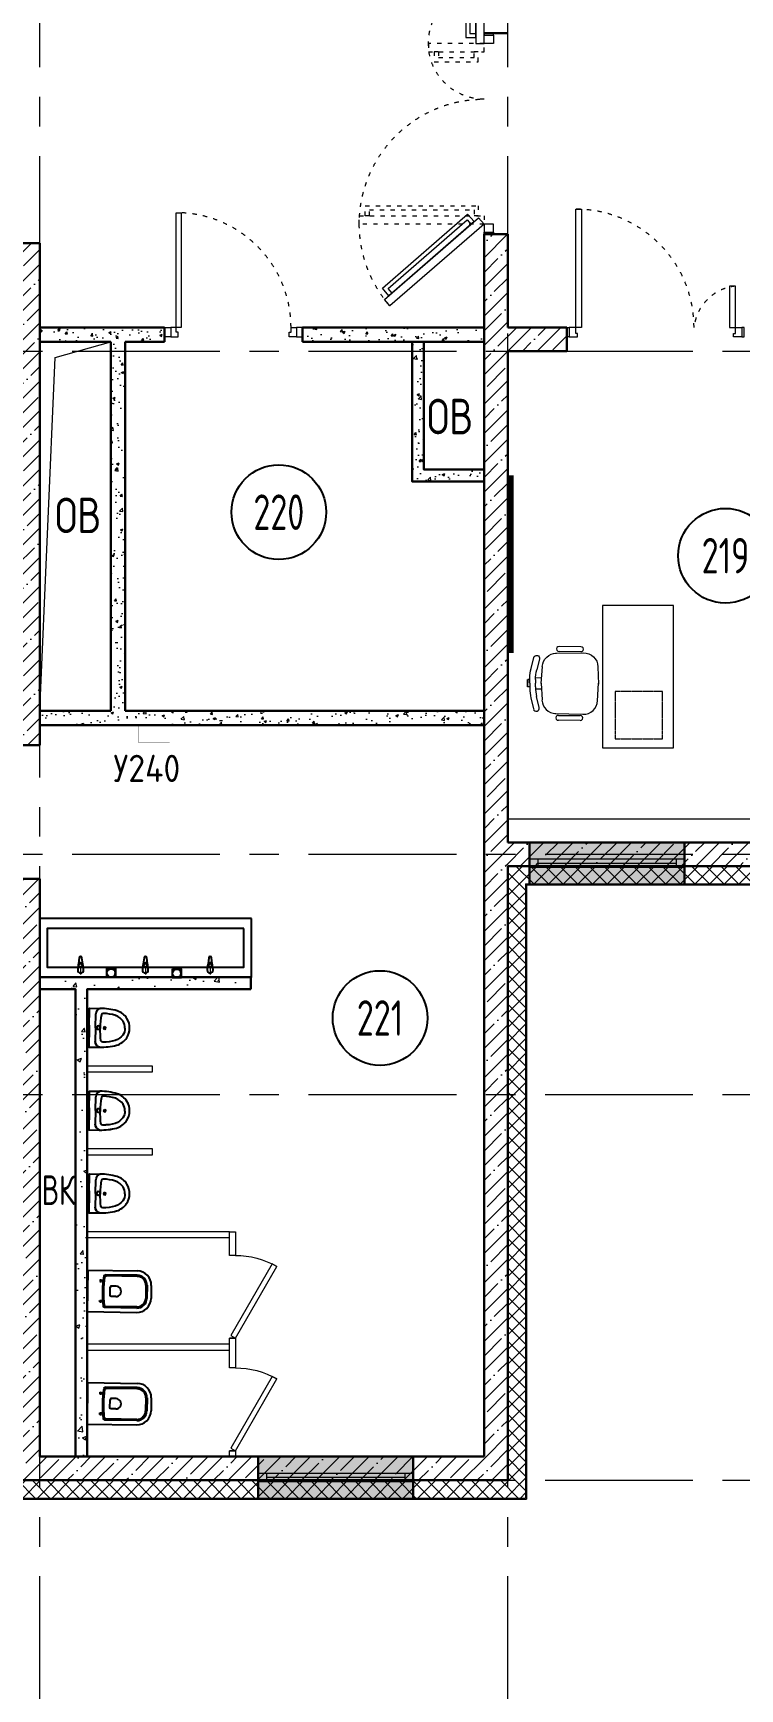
# Model space of a CAD drawing. Header units: millimetres. Extents: x -13407 to 95998, y -2719 to 109387.
# Drawn here: x 17107 to 23083, y 4380 to 18370 of the extents above; entities that cross this region are included whole.
import ezdxf
from ezdxf.enums import TextEntityAlignment as Align

# ---------------------------------------------------------------- set-up
doc = ezdxf.new("R2010")
doc.units = ezdxf.units.MM
for name, pattern in [('ACAD_ISO03W100', [30, 12, -18]), ('CENTER', [2, 1.25, -0.25, 0.25, -0.25]), ('HIDDEN', [6, 4, -2])]:
    doc.linetypes.add(name, pattern=pattern)
for name, color, linetype, lineweight in [('АР_Двери', 5, 'Continuous', 18), ('АР_Маркер экспликации', 239, 'Continuous', 13), ('АР_Навесной фасад', 5, 'Continuous', 5), ('АР_Номер помещения', 1, 'Continuous', 25), ('АР_Окна БЛОК', 250, 'Continuous', 13), ('АР_Оси', 193, 'Continuous', 9), ('АР_Перегородки газоблок', 165, 'Continuous', 30), ('АР_Перегородки газоблок_Штрих', 165, 'Continuous', 5), ('АР_Перегородки сантехнические', 216, 'Continuous', 9), ('АР_Подоконники', 163, 'Continuous', 9), ('АР_Помещения_площадь', 19, 'Continuous', 9), ('АР_Сущ Несущая стена', 202, 'Continuous', 30), ('АР_тонкая линия', 250, 'Continuous', 0), ('АР_Утеплитель', 250, 'Continuous', 9), ('АР_Штриховка монолит', 250, 'Continuous', 9), ('ТХ_мебель передв', 250, 'Continuous', 13), ('ТХ_ОСНОВНОЙ', 103, 'Continuous', 25)]:
    doc.layers.add(name, color=color, linetype=linetype, lineweight=lineweight)
for name, color, linetype in [('АР_Отверстия', 251, 'Continuous'), ('ТХ_дозаторы', 7, 'Continuous'), ('ТХ_обор_бытовое', 14, 'Continuous'), ('ТХ_обор_бытовое_поз', 14, 'Continuous'), ('ТХ_сантехника', 253, 'Continuous')]:
    doc.layers.add(name, color=color, linetype=linetype)
doc.layers.get('ТХ_ОСНОВНОЙ').off()
doc.styles.add('ICOCPEUR', font='isocpeur.ttf')
doc.styles.add('ISOCPEUR', font='isocpeur.ttf', dxfattribs={"width": 0.7})
doc.styles.add('ISOCPEUR_1', font='isocpeur.ttf', dxfattribs={"width": 0.9, "height": 250})
doc.styles.get("Standard").update_dxf_attribs({"font": 'arial.ttf'})
pattern_1 = [(50, (76865.7, -55313.48), (215.17805, -18.82564), [22.5, -247.5]), (355, (76865.7, -55313.48), (-41.6254, 225.65764), [18, -198]), (100.45144, (76883.63, -55315.05), (173.55265, 206.832), [19.12206, -210.34263]), (46.1842, (76865.7, -55253.48), (320.1724, -49.6558), [33.75, -371.25]), (96.63564, (76892.38, -55257.62), (280.3986, 292.2356), [28.6831, -315.5141]), (351.18416, (76865.7, -55253.5), (280.3986, 292.2356), [27, -297]), (21, (76895.7, -55268.48), (179.0721, -120.78567), [22.5, -247.5]), (326, (76895.7, -55268.48), (72.9946, 217.545), [18, -198]), (71.45144, (76910.62, -55278.55), (252.0667, 96.75935), [19.12206, -210.34263]), (37.5, (76865.7, -55313.48), (3.647957, 99.868156), [0, -195.6, 0, -201, 0, -198.75]), (7.5, (76865.7, -55313.48), (78.92086, 118.32351), [0, -114.6, 0, -191.1, 0, -75.75]), (327.5, (76798.8, -55313.48), (160.14673, -6.76646), [0, -75, 0, -234, 0, -310.5]), (317.5, (76768.8, -55313.48), (174.95585, 30.0315), [0, -97.5, 0, -155.4, 0, -220.5])]
pattern_2 = [(45, (-951587.81, 109892.1), (-123.743687, 123.743687), []), (45, (-951464.07, 109892.1), (-123.743687, 123.743687), [218.75, -43.75, 0, -43.75])]

# ---------------------------------------------------------------- blocks, each defined once
blk = doc.blocks.new('*U141')
at = {"color": 253}
for p, q in [((0, 0), (0, -50)), ((700, 0), (700, -50))]:
    blk.add_line(p, q, dxfattribs=at)
blk.add_lwpolyline([(0, 0), (606, 350), (628, 312), (22, -38)], close=True, dxfattribs=at)
blk.add_arc((0, 0), 700, 0, 30, dxfattribs=at)
blk = doc.blocks.new('*U142')
at = {"color": 253}
for p, q in [((0, 0), (0, -50)), ((700, 0), (700, -50))]:
    blk.add_line(p, q, dxfattribs=at)
blk.add_lwpolyline([(0, 0), (606, 350), (628, 312), (22, -38)], close=True, dxfattribs=at)
blk.add_arc((0, 0), 700, 0, 30, dxfattribs=at)
blk = doc.blocks.new('Полуторная_на лестницу')
at = {"color": 253}
for points in [[(75, 80), (75, 1080), (125, 1080), (125, 80)], [(1375, 430), (1375, 80), (1425, 80), (1425, 430)]]:
    blk.add_lwpolyline(points, close=True, dxfattribs=at)
for points in [[(0, 0), (0, 80), (20, 80), (20, 0), (0, 0)], [(20, 80), (20, 0), (90, 0), (90, 30), (75, 30), (75, 80), (20, 80)], [(1480, 80), (1480, 0), (1410, 0), (1410, 30), (1425, 30), (1425, 80), (1480, 80)], [(1500, 0), (1500, 80), (1480, 80), (1480, 0), (1500, 0)]]:
    blk.add_lwpolyline(points, dxfattribs=at)
at = {"color": 253, "linetype": 'ACAD_ISO03W100', "ltscale": 3}
for centre, radius, start, end in [((75, 80), 1000, 0, 90), ((1465, 40), 392, 95.9075, 174.0925)]:
    blk.add_arc(centre, radius, start, end, dxfattribs=at)
blk = doc.blocks.new('*U187')
h = blk.add_hatch(color=253)
h.dxf.hatch_style = 1
h.paths.add_polyline_path([(-1310, -140), (0, -140), (0, 220), (-1310, 220)])
at = {"color": 253, "lineweight": 30}
for p, q in [((-1310, -140), (-1310, 220)), ((0, -140), (0, 220))]:
    blk.add_line(p, q, dxfattribs=at)
at = {"color": 253}
for p, q in [((0, 220), (-1310, 220)), ((-1310, 70), (0, 70)), ((-1310, 0), (0, 0)), ((-1240, 0), (-1240, 70)), ((-1240, 35), (-70, 35)), ((-70, 0), (-70, 70)), ((-1310, -140), (0, -140)), ((-1310, -140), (-1310, -140)), ((-1310, -140), (-1310, -140)), ((0, -140), (0, -140)), ((0, -140), (0, -140))]:
    blk.add_line(p, q, dxfattribs=at)
blk = doc.blocks.new('*U221')
h = blk.add_hatch(color=253)
h.dxf.hatch_style = 1
h.paths.add_polyline_path([(-1310, -140), (0, -140), (0, 220), (-1310, 220)])
at = {"color": 253, "lineweight": 30}
for p, q in [((-1310, -140), (-1310, 220)), ((0, -140), (0, 220))]:
    blk.add_line(p, q, dxfattribs=at)
at = {"color": 253}
for p, q in [((0, 220), (-1310, 220)), ((-1310, 70), (0, 70)), ((-1310, 0), (0, 0)), ((-1240, 0), (-1240, 70)), ((-1240, 35), (-70, 35)), ((-70, 0), (-70, 70)), ((-1310, -140), (0, -140)), ((-1310, -140), (-1310, -140)), ((-1310, -140), (-1310, -140)), ((0, -140), (0, -140)), ((0, -140), (0, -140))]:
    blk.add_line(p, q, dxfattribs=at)
blk = doc.blocks.new('*U368')
at = {"layer": 'АР_Номер помещения', "color": 253}
blk.add_circle((-15147, 3559), 400, dxfattribs=at)
at = {"layer": 'АР_Номер помещения', "color": 253, "style": 'ISOCPEUR', "width": 0.7}
blk.add_attdef('НОМЕР_ПОМЕЩЕНИЯ', text='', height=300, dxfattribs=at).set_placement((-15147, 3559), align=Align.MIDDLE_CENTER)
at = {"layer": 'АР_Помещения_площадь', "color": 253, "lineweight": 30, "width": 0.7, "flags": 104}
blk.add_attdef('ИМЯ_ПОМЕЩЕНИЯ', text='', height=100, dxfattribs=at).set_placement((158, 1217), align=Align.MIDDLE_CENTER)
blk = doc.blocks.new('*U369')
at = {"layer": 'АР_Номер помещения', "color": 253}
blk.add_circle((-15672, 817), 400, dxfattribs=at)
at = {"layer": 'АР_Номер помещения', "color": 253, "style": 'ISOCPEUR', "width": 0.7}
blk.add_attdef('НОМЕР_ПОМЕЩЕНИЯ', text='', height=300, dxfattribs=at).set_placement((-15672, 817), align=Align.MIDDLE_CENTER)
at = {"layer": 'АР_Помещения_площадь', "color": 253, "lineweight": 30, "width": 0.7, "flags": 104}
blk.add_attdef('ИМЯ_ПОМЕЩЕНИЯ', text='', height=100, dxfattribs=at).set_placement((158, 1217), align=Align.MIDDLE_CENTER)
blk = doc.blocks.new('*U366')
at = {"layer": 'АР_Номер помещения', "color": 253}
blk.add_circle((-15747, 2175), 400, dxfattribs=at)
at = {"layer": 'АР_Номер помещения', "color": 253, "style": 'ISOCPEUR', "width": 0.7}
blk.add_attdef('НОМЕР_ПОМЕЩЕНИЯ', text='', height=300, dxfattribs=at).set_placement((-15747, 2175), align=Align.MIDDLE_CENTER)
at = {"layer": 'АР_Помещения_площадь', "color": 253, "lineweight": 30, "width": 0.7, "flags": 104}
blk.add_attdef('ИМЯ_ПОМЕЩЕНИЯ', text='', height=100, dxfattribs=at).set_placement((158, 1217), align=Align.MIDDLE_CENTER)
blk = doc.blocks.new('*U155')
at = {"color": 253}
for points in [[(-55, -80), (-55, 0), (-115, 0), (-115, -40), (-100, -40), (-100, -80), (-55, -80)], [(0, 0), (0, -80), (-55, -80), (-55, 0), (0, 0)], [(-1170, 0), (-1170, -80), (-1115, -80), (-1115, 0), (-1170, 0)], [(-1115, -80), (-1115, 0), (-1055, 0), (-1055, -40), (-1070, -40), (-1070, -80), (-1115, -80)]]:
    blk.add_lwpolyline(points, dxfattribs=at)
blk.add_lwpolyline([(-100, -80), (-100, -1050), (-140, -1050), (-140, -80)], close=True, dxfattribs=at)
at = {"color": 253, "linetype": 'ACAD_ISO03W100', "ltscale": 3}
blk.add_arc((-100, -80), 970, 180, 270, dxfattribs=at)
blk = doc.blocks.new('Писуар')
at = {"color": 253}
for points in [[(0, 53), (116, 53, 0.328868), (164, 90, 0.066999), (145, 234, 0.172209), (82, 318, 0.143285), (0, 342, 0.143285), (-82, 318, 0.172209), (-145, 234, 0.066999), (-164, 90)], [(-58, 286, 0.137396), (-106, 222)], [(58, 286, -0.137396), (106, 222)], [(-164, 90, 0.328868), (-116, 53, 8)], [(0, 93, 0.419996), (-16, 77, 0.151492), (-11, 66), (0, 66)], [(0, 93, -0.419996), (16, 77, -0.151492), (11, 66), (0, 66)]]:
    blk.add_lwpolyline(points, format="xyb", dxfattribs=at)
for points in [[(0, 0), (-164, 0), (-164, 90)], [(0, 53), (-116, 53)], [(0, 0), (164, 0), (164, 90)]]:
    blk.add_lwpolyline(points, dxfattribs=at)
blk.add_lwpolyline([(-21, 0), (21, 0), (21, -16), (-21, -16)], close=True, dxfattribs=at)
for centre, radius, start, end in [((0, 187), 115, 90, 120.5102), ((282, 110), 404, 163.8712, 178.9693), ((3, 912), 819, 262.0158, 269.8149)]:
    blk.add_arc(centre, radius, start, end, dxfattribs=at)
at = {"color": 253, "extrusion": (0, 0, -1)}
for centre, radius, start, end in [((0, 187), 115, 90, 120.5102), ((282, 110), 404, 163.8712, 178.9693), ((3, 912), 819, 262.0158, 269.8149)]:
    blk.add_arc(centre, radius, start, end, dxfattribs=at)
at = {"color": 253}
for points, start_tangent, end_tangent in [([(-122, 117), (-111, 101)], (0.014037, -0.999901), (0.974129, -0.225992)), ([(122, 117), (111, 101)], (-0.014037, -0.999901), (-0.974129, -0.225992))]:
    blk.add_spline(points, degree=3, dxfattribs=dict(at, start_tangent=start_tangent, end_tangent=end_tangent))
for points in [[(-11, 132), (-11, 138), (-5, 138), (0, 138)], [(0, 122), (-5, 122), (-11, 127), (-11, 132)], [(11, 132), (11, 138), (5, 138), (0, 138)], [(0, 122), (5, 122), (11, 127), (11, 132)], [(164, 90), (159, 69), (138, 53), (116, 53)]]:
    blk.add_open_spline(points, degree=3, dxfattribs=at)
blk = doc.blocks.new('унитаз поликлиники')
at = {"color": 253}
for p, q in [((0, 175), (0, -175)), ((0, 175), (420, 175)), ((126, 87), (100, 87)), ((112, 73), (112, 100)), ((420, 139), (150, 139)), ((420, 129), (157, 129)), ((192, -34), (192, 34)), ((242, 44), (202, 44)), ((494, 57), (494, -57)), ((504, 55), (504, -55)), ((540, 55), (540, -55)), ((126, -87), (99, -86)), ((112, -73), (112, -100)), ((420, -139), (148, -139)), ((420, -129), (155, -129)), ((242, -44), (202, -44)), ((0, -175), (420, -175))]:
    blk.add_line(p, q, dxfattribs=at)
for centre, radius, start, end in [((420, 55), 120, 0, 90), ((242, 0), 43.7, 270, 90), ((420, 55), 83.5, 359.8619, 90.3335), ((420, 55), 74, 0, 90), ((420, -55), 120, 270, 0), ((420, -55), 84, 270, 0), ((420, -55), 74, 270, 358.4018)]:
    blk.add_arc(centre, radius, start, end, dxfattribs=at)
at = {"color": 253, "extrusion": (0, 0, -1)}
for centre, major_axis, ratio, start_param, end_param in [((112, 87), (3.55, 3.55), 1, 5.504025, 11.78721), ((1158, 0), (-731, -726), 0.993775, 0.659849, 0.910919), ((984, 0), (-23, -941), 0.89728, 1.422258, 1.677847), ((150, 127), (-5.6, -10.5), 0.821373, 1.269211, 2.570669), ((154, 120), (-5.61, -7.72), 0.798093, 1.232924, 2.686723), ((148, -127), (5.4, -10.4), 0.836443, 0.56114, 1.877577), ((155, -117), (5.3, -10.4), 0.842984, 0.549902, 1.8819), ((202, -33), (4.12, -9.49), 0.964797, 0.42926, 1.943413)]:
    blk.add_ellipse(centre, major_axis=major_axis, ratio=ratio, start_param=start_param, end_param=end_param, dxfattribs=at)
at = {"color": 253}
for centre, major_axis, ratio, start_param, end_param in [((202, 33), (4.12, 9.49), 0.964797, 0.42926, 1.943413), ((112, -87), (3.54, -3.55), 1, 5.504025, 11.78721)]:
    blk.add_ellipse(centre, major_axis=major_axis, ratio=ratio, start_param=start_param, end_param=end_param, dxfattribs=at)
blk = doc.blocks.new('дв.1700')
at = {"layer": 'АР_Двери', "color": 253}
for points in [[(-87, 0), (-87, -80), (-70, -80), (-70, 0), (-87, 0)], [(-70, -80), (-70, 0), (0, 0), (0, -30), (0, -30), (0, -80), (-70, -80)], [(1596, -80), (1596, 0), (1526, 0), (1526, -30), (1526, -30), (1526, -80), (1596, -80)], [(1613, 0), (1613, -80), (1596, -80), (1596, 0), (1613, 0)]]:
    blk.add_lwpolyline(points, dxfattribs=at)
for points in [[(0, -80), (-692, -876), (-639, -922), (53, -126)], [(1997, -150), (1526, -150), (1526, -80), (1997, -80)], [(20, -164), (-606, -884), (-542, -940), (84, -219)], [(-3, -190), (-583, -858), (-546, -890), (35, -223)], [(1947, -235), (1576, -235), (1576, -150), (1947, -150)], [(1912, -200), (1611, -200), (1611, -150), (1912, -150)]]:
    blk.add_lwpolyline(points, close=True, dxfattribs=at)
at = {"layer": 'АР_Двери', "color": 253, "linetype": 'ACAD_ISO03W100', "ltscale": 3}
for points in [[(0, -80), (0, -1135), (70, -1135), (70, -80)], [(1456, -551), (1456, -80), (1526, -80), (1526, -551)]]:
    blk.add_lwpolyline(points, close=True, dxfattribs=at)
for points in [[(70, -1050), (70, -1085), (155, -1085), (155, -130), (70, -130), (70, -165)], [(1456, -466), (1456, -501), (1371, -501), (1371, -130), (1456, -130), (1456, -165)], [(70, -1050), (120, -1050), (120, -165), (70, -165)], [(1456, -466), (1406, -466), (1406, -165), (1456, -165)]]:
    blk.add_lwpolyline(points, dxfattribs=at)
for centre, radius, start, end in [((0, -80), 1055, 229, 0), ((1526, -80), 471, 180, 351.4758)]:
    blk.add_arc(centre, radius, start, end, dxfattribs=at)
blk = doc.blocks.new('Из_буфера31843')
at = {"color": 253}
for p, q in [((366, 166), (359, 113)), ((395, 113), (388, 166)), ((916, 166), (909, 113)), ((945, 113), (938, 166)), ((1466, 166), (1459, 113)), ((1495, 113), (1488, 166)), ((356, 104), (352, 62)), ((363, 87), (363, 101)), ((390, 87), (363, 87)), ((390, 101), (390, 87)), ((402, 62), (398, 104)), ((906, 104), (902, 62)), ((913, 87), (913, 101)), ((940, 87), (913, 87)), ((940, 101), (940, 87)), ((952, 62), (948, 104)), ((1456, 104), (1452, 62)), ((1463, 87), (1463, 101)), ((1490, 87), (1463, 87)), ((1490, 101), (1490, 87)), ((1502, 62), (1498, 104))]:
    blk.add_line(p, q, dxfattribs=at)
at = {"color": 253, "lineweight": 13, "ltscale": 500}
for p, q in [((377, 85), (377, 23)), ((927, 85), (927, 23)), ((1477, 85), (1477, 23))]:
    blk.add_line(p, q, dxfattribs=at)
at = {"color": 253}
for points in [[(1827, 500), (27, 500), (27, 0), (1827, 0)], [(1762, 415), (92, 415), (92, 85), (1762, 85)]]:
    blk.add_lwpolyline(points, close=True, dxfattribs=at)
for centre, major_axis, start_param, end_param in [((377, 165), (-7.91, 7.91), 4.051589, 6.943986), ((927, 165), (-7.91, 7.91), 4.051589, 6.943986), ((1477, 165), (-7.91, 7.91), 4.051589, 6.943986), ((377, 62), (-17.7, -17.7), -0.785398, 2.356194), ((377, 102), (-14.9, -14.9), -1.35736, -0.875625), ((377, 102), (-14.9, 14.9), 4.498953, 6.496621), ((377, 101), (-9.62, 9.62), 3.926991, 7.068583), ((377, 102), (-14.9, 14.9), 4.017217, 4.498953), ((927, 62), (-17.7, -17.7), -0.785398, 2.356194), ((927, 102), (-14.9, -14.9), -1.35736, -0.875625), ((927, 102), (-14.9, 14.9), 4.498953, 6.496621), ((927, 101), (-9.62, 9.62), 3.926991, 7.068583), ((927, 102), (-14.9, 14.9), 4.017217, 4.498953), ((1477, 62), (-17.7, -17.7), -0.785398, 2.356194), ((1477, 102), (-14.9, -14.9), -1.35736, -0.875625), ((1477, 102), (-14.9, 14.9), 4.498953, 6.496621), ((1477, 101), (-9.62, 9.62), 3.926991, 7.068583), ((1477, 102), (-14.9, 14.9), 4.017217, 4.498953)]:
    blk.add_ellipse(centre, major_axis=major_axis, ratio=1, start_param=start_param, end_param=end_param, dxfattribs=at)
blk = doc.blocks.new('стол с тумбой 1200х600')
at = {"color": 253}
blk.add_lwpolyline([(-19012, 19801), (-19012, 21001), (-19612, 21001), (-19612, 19801)], close=True, dxfattribs=at)
at = {"color": 253, "linetype": 'HIDDEN', "ltscale": 0.1}
blk.add_lwpolyline([(-19505, 19875), (-19105, 19875), (-19105, 20275), (-19505, 20275)], close=True, dxfattribs=at)
blk = doc.blocks.new('М-60')
at = {"color": 253, "extrusion": (-6.19742e-05, 0.000470712, 1)}
for p, q in [((7034998, 1186438, 0), (7035020, 1186531, 0)), ((7035068, 1186520, 0), (7035047, 1186426, 0)), ((7035049, 1186549, 0), (7035051, 1186549, 0)), ((7035202, 1186569, 0), (7035439, 1186576, 0)), ((7035415, 1186627, 0), (7035232, 1186627, 0)), ((7035232, 1186586, 0), (7035416, 1186587, 0)), ((7034989, 1186313, 0), (7034989, 1186356, 0)), ((7035038, 1186361, 0), (7035088, 1186361, 0)), ((7035086, 1186313, 0), (7035093, 1186455, 0)), ((7035563, 1186460, 0), (7035570, 1186313, 0)), ((7034971, 1186283, 0), (7034970, 1186343, 0)), ((7034989, 1186343, 0), (7034971, 1186343, 0)), ((7034971, 1186343, 0), (7034971, 1186283, 0)), ((7034989, 1186283, 0), (7034971, 1186283, 0)), ((7034989, 1186313, 0), (7034989, 1186343, 0)), ((7034989, 1186313, 0), (7034989, 1186283, 0)), ((7034989, 1186313, 0), (7034990, 1186270, 0)), ((7035037, 1186344, 0), (7035037, 1186313, 0)), ((7035038, 1186283, 0), (7035037, 1186314, 0)), ((7035038, 1186266, 0), (7035089, 1186266, 0)), ((7035086, 1186315, 0), (7035095, 1186173, 0)), ((7035565, 1186174, 0), (7035570, 1186322, 0)), ((7035000, 1186188, 0), (7035023, 1186096, 0)), ((7035071, 1186108, 0), (7035048, 1186201, 0)), ((7035053, 1186078, 0), (7035054, 1186078, 0)), ((7035206, 1186060, 0), (7035443, 1186057, 0)), ((7035236, 1186044, 0), (7035420, 1186046, 0)), ((7035420, 1186005, 0), (7035237, 1186003, 0))]:
    blk.add_line(p, q, dxfattribs=at)
for centre, start, end in [((7035230, 1186606, 122), 84.9987, 275.5247), ((7035417, 1186607, 122), 264.9987, 95.5247), ((7035234, 1186024, 122), 85.3479, 275.874), ((7035422, 1186026, 122), 265.3479, 95.874)]:
    blk.add_arc(centre, 20.6, start, end, dxfattribs=at)
at = {"color": 253, "extrusion": (6.19742e-05, -0.000470712, -1)}
for centre, major_axis, start_param, end_param in [((7035043, 1186525, 0), (15.6, 18.5, 0), 4.240369, 5.829345), ((7035045, 1186525, 0), (15.6, 18.5, 0), -0.45384, 1.098777), ((7035213, 1186449, 0), (77.8, 92.6, 0), 4.061153, 5.558057), ((7035442, 1186455, 0), (77.8, 92.6, 0), -0.725128, 0.826554), ((7035352, 1186356, 0), (-278, 234, 0), 5.584367, 5.811166), ((7035400, 1186344, 0), (234, 278, 0), 4.01357, 4.240369)]:
    blk.add_ellipse(centre, major_axis=major_axis, ratio=1, start_param=start_param, end_param=end_param, dxfattribs=at)
at = {"color": 253, "extrusion": (-6.19742e-05, 0.000470712, 1)}
for centre, major_axis, start_param, end_param in [((7035353, 1186275, 0), (-274, -238, 0), 5.584367, 5.811166), ((7035401, 1186288, 0), (238, -274, 0), 4.01357, 4.240369), ((7035047, 1186101, 0), (15.8, -18.3, 0), 4.240369, 5.829345), ((7035048, 1186102, 0), (15.8, -18.3, 0), -0.45384, 1.098777), ((7035215, 1186180, 0), (79.2, -91.4, 0), 4.061153, 5.558057), ((7035444, 1186178, 0), (79.2, -91.4, 0), -0.725128, 0.826554)]:
    blk.add_ellipse(centre, major_axis=major_axis, ratio=1, start_param=start_param, end_param=end_param, dxfattribs=at)
blk = doc.blocks.new('У240')
at = {"layer": 'ТХ_обор_бытовое', "color": 253, "lineweight": 0, "ltscale": 100, "transparency": 33554687, "const_width": 2}
blk.add_lwpolyline([(259065, 2932), (259065, 3192), (259215, 3192), (259215, 2932)], close=True, dxfattribs=at)
blk = doc.blocks.new('A$C500e89c7')
at = {"color": 253, "ltscale": 100}
blk.add_circle((-37, 37), 35.3, dxfattribs=at)
at = {"layer": 'ТХ_дозаторы', "color": 253, "ltscale": 100}
blk.add_lwpolyline([(-73, 75), (0, 75), (0, 0), (-73, 0)], close=True, dxfattribs=at)

msp = doc.modelspace()

# ---------------------------------------------------------------- hatches: boundary and pattern name
at = {"layer": 'АР_Перегородки газоблок_Штрих', "ltscale": 100}
h = msp.add_hatch(dxfattribs=at)
h.set_pattern_fill('AR-CONC', color=253, scale=30)
h.set_pattern_definition(pattern_1)
h.paths.add_polyline_path([(18217.8, 15762.2), (18217.8, 15882.2), (17165, 15882.2), (17165, 15762.2)])
h = msp.add_hatch(dxfattribs=at)
h.set_pattern_fill('AR-CONC', color=253, scale=30)
h.set_pattern_definition(pattern_1)
h.paths.add_polyline_path([(20920, 15882.2), (19384.8, 15882.2), (19384.8, 15762.2), (20920, 15762.2)])
h = msp.add_hatch(dxfattribs=at)
h.set_pattern_fill('AR-CONC', color=253, scale=30)
h.set_pattern_definition(pattern_1)
h.paths.add_polyline_path([(17884.9, 15037.1), (17884.9, 15762.2), (17764.9, 15762.2), (17764.9, 12643.3), (17884.9, 12643.3), (17884.9, 14528.8)])
h = msp.add_hatch(dxfattribs=at)
h.set_pattern_fill('AR-CONC', color=253, scale=30)
h.set_pattern_definition([(50, (76865.7, -59682.26), (215.17805, -18.82564), [22.5, -247.5]), (355, (76865.7, -59682.26), (-41.6254, 225.65764), [18, -198]), (100.45144, (76883.63, -59683.83), (173.55265, 206.832), [19.12206, -210.34263]), (46.1842, (76865.7, -59622.26), (320.1724, -49.6558), [33.75, -371.25]), (96.63564, (76892.38, -59626.4), (280.3986, 292.2356), [28.6831, -315.5141]), (351.18416, (76865.7, -59622.26), (280.3986, 292.2356), [27, -297]), (21, (76895.7, -59637.26), (179.0721, -120.78567), [22.5, -247.5]), (326, (76895.7, -59637.26), (72.9946, 217.545), [18, -198]), (71.45144, (76910.62, -59647.32), (252.0667, 96.75935), [19.12206, -210.34263]), (37.5, (76865.7, -59682.26), (3.647957, 99.868156), [0, -195.6, 0, -201, 0, -198.75]), (7.5, (76865.7, -59682.26), (78.92086, 118.32351), [0, -114.6, 0, -191.1, 0, -75.75]), (327.5, (76798.8, -59682.26), (160.14673, -6.76646), [0, -75, 0, -234, 0, -310.5]), (317.5, (76768.8, -59682.26), (174.95585, 30.0315), [0, -97.5, 0, -155.4, 0, -220.5])])
h.paths.add_polyline_path([(20920.1, 14682.2), (20411.8, 14682.2), (20411.8, 15762.2), (20311.8, 15762.2), (20311.8, 14682.3), (20311.9, 14682.3), (20311.8, 14582.2), (20920, 14582.2)])
h = msp.add_hatch(dxfattribs=at)
h.set_pattern_fill('AR-CONC', color=253, scale=30)
h.set_pattern_definition(pattern_1)
h.paths.add_polyline_path([(20920, 12643.3), (17165, 12643.3), (17165, 12523.3), (20920, 12523.3)])
h = msp.add_hatch(dxfattribs=at)
h.set_pattern_fill('AR-CONC', color=253, scale=2)
h.set_pattern_definition([(50, (-463048.25, -160057.1), (364.36934, -31.87817), [38.1, -419.1]), (355, (-463048.25, -160057.1), (-70.48684, 382.1137), [30.48, -335.28117]), (100.451445, (-463017.9, -160059.76), (293.8825, 350.2355), [32.38002, -356.1805]), (46.1842, (-463048.25, -159955.5), (542.1581, -84.08466), [57.15, -628.65]), (96.63556, (-463003.07, -159962.5), (474.80827, 494.85225), [48.57005, -534.2712]), (351.18415, (-463048.25, -159955.5), (474.80827, 494.85225), [45.71993, -502.91946]), (21, (-462997.45, -159980.9), (303.22878, -204.5304), [38.1, -419.1]), (326, (-462997.45, -159980.9), (123.60406, 368.37593), [30.48, -335.28]), (71.451445, (-462972.2, -159997.95), (426.83284, 163.84554), [32.38002, -356.17988]), (37.5, (-463048.25, -160057.11), (6.177207, 169.110078), [0, -331.216, 0, -340.36, 0, -336.55]), (7.5, (-463048.25, -160057.1), (133.639325, 200.36115), [0, -194.056, 0, -323.596, 0, -128.27]), (327.5, (-463161.54, -160057.11), (271.18119, -11.457488), [0, -127, 0, -396.24, 0, -525.78]), (317.5, (-463212.34, -160057.1), (296.25836, 50.85298), [0, -165.1, 0, -263.144, 0, -373.38])])
h.paths.add_polyline_path([(18947.8, 10392.2), (17154.5, 10392.2), (17154.5, 10292.2), (17465.7, 10292.2), (17465.7, 6324), (17565.7, 6324), (17565.7, 10292.2), (18947.8, 10292.2)])
at = {"layer": 'АР_Утеплитель', "ltscale": 100}
h = msp.add_hatch(dxfattribs=at)
h.set_pattern_fill('ANSI37', color=253, scale=700)
h.set_pattern_definition([(45, (-945096.63, 49045.73), (-61.871843, 61.871843), []), (135, (-945096.63, 49045.73), (-61.871843, -61.871843), [])])
h.paths.add_polyline_path([(-100, 9502.2), (6250, 9502.2), (6250, 26732.2), (-750.2, 26732.2), (-750.2, 28452.2), (-900.2, 28452.2), (-900.2, 26582.2), (6100, 26582.2), (6100, 9652.2), (-250, 9652.2), (-250, -357.8), (13150, -357.8), (13150, 5992.2), (21270, 5992.2), (21270, 11182.2), (29537.4, 11182.2), (29537.4, 10932.2), (29687.4, 10932.2), (29687.4, 11332.2), (21120, 11332.2), (21120, 6142.2), (13000, 6142.2), (13000, -207.8), (-100, -207.8)])
at = {"layer": 'АР_Штриховка монолит', "ltscale": 100}
h = msp.add_hatch(dxfattribs=at)
h.set_pattern_fill('ANSI35', color=253, scale=700)
h.set_pattern_definition(pattern_2)
h.paths.add_polyline_path([(21120, 11332.2), (21120, 11532.2), (21120, 15682.2), (21620, 15682.2), (21620, 15882.2), (21120, 15882.2), (21120, 16669.7), (20920, 16669.7), (20920, 6342.2), (20920, 6142.2), (21120, 6142.2)])
h = msp.add_hatch(dxfattribs=at)
h.set_pattern_fill('ANSI35', color=253, scale=700)
h.set_pattern_definition([(45, (-957237.81, 110913.22), (-123.743687, 123.743687), []), (45, (-957114.07, 110913.22), (-123.743687, 123.743687), [218.75, -43.75, 0, -43.75])])
h.paths.add_polyline_path([(17165, 16594.7), (16965, 16594.7), (16965, 12353.3), (17165, 12353.3)])
h = msp.add_hatch(dxfattribs=at)
h.set_pattern_fill('ANSI35', color=253, scale=700)
h.set_pattern_definition(pattern_2)
h.paths.add_polyline_path([(32333, 11532.2), (21120, 11532.2), (21120, 11332.2), (29687.4, 11332.2), (29687.4, 10932.2), (30089.6, 10932.2), (30089.6, 11332.2), (32333, 11332.2)])
h = msp.add_hatch(dxfattribs=at)
h.set_pattern_fill('ANSI35', color=253, scale=700)
h.set_pattern_definition(pattern_2)
h.paths.add_polyline_path([(20920, 6342.2), (17165, 6342.2), (17165, 11223.3), (16965, 11223.3), (16965, 6342.2), (13025, 6342.2), (13025, 6142.2), (20920, 6142.2)])

# ---------------------------------------------------------------- linework, layer by layer
at = {"layer": 'АР_Навесной фасад', "color": 253, "ltscale": 100}
for p, q in [((21270, 11182.2), (21270, 5992.2)), ((21270, 11182.2), (29537.4, 11182.2)), ((21280, 11172.2), (21280, 5982.2)), ((21280, 11172.2), (29527.4, 11172.2)), ((13150, 5992.2), (21270, 5992.2)), ((13160, 5982.2), (21280, 5982.2))]:
    msp.add_line(p, q, dxfattribs=at)
at = {"layer": 'АР_Оси', "color": 253, "linetype": 'CENTER', "ltscale": 1000}
for p, q in [((17165, -1919.1), (17165, 32388.4)), ((21120, -1919.1), (21120, 32388.4)), ((-12563.8, 15682.2), (71033.4, 15682.2)), ((-12563.8, 11432.2), (71033.4, 11432.2)), ((-12563.8, 9402.2), (71033.4, 9402.2)), ((-12563.8, 6142.2), (71033.4, 6142.2))]:
    msp.add_line(p, q, dxfattribs=at)
at = {"layer": 'АР_Перегородки газоблок', "color": 253, "ltscale": 100}
for points in [[(18217.8, 15882.2), (17165, 15882.2)], [(18217.8, 15882.2), (18217.8, 15762.2)], [(20920, 15882.2), (19384.8, 15882.2)], [(19384.8, 15882.2), (19384.8, 15762.2)], [(17764.9, 15762.2), (17165, 15762.2)], [(17765, 12643.3), (17764.9, 15762.2)], [(17884.9, 15762.2), (17884.9, 12643.3)], [(17884.9, 15762.2), (18217.8, 15762.2)], [(19384.8, 15762.2), (20920, 15762.2)], [(20311.8, 15762.2), (20311.8, 14582.2), (20920, 14582.2)], [(20411.8, 15762.2), (20411.8, 14682.2), (20920, 14682.2)], [(17165, 12643.3), (17765, 12643.3)], [(17884.9, 12643.3), (20920, 12643.3)], [(17165, 12523.3), (20920, 12523.3)], [(17165, 10392.2), (18947.8, 10392.2)], [(18947.8, 10392.2), (18947.8, 10292.2)], [(17465.7, 6342.2), (17465.7, 10292.2), (17165, 10292.2)], [(18947.8, 10292.2), (17565.7, 10292.2), (17565.7, 6342.2)]]:
    msp.add_lwpolyline(points, dxfattribs=at)
at = {"layer": 'АР_Перегородки сантехнические', "color": 253, "lineweight": 0}
for points in [[(17565.6, 9642.3), (17565.6, 9592.3), (18115.9, 9592.2), (18115.9, 9642.2)], [(17565.7, 8942.2), (17565.7, 8892.2), (18116, 8892.1), (18116, 8942.1)], [(17565.7, 8242.2), (17565.7, 8192.2), (18767.8, 8192.3), (18767.8, 8242.3)], [(18817.8, 8042.5), (18767.8, 8042.5), (18767.8, 8242.3), (18817.8, 8242.3)], [(17565.7, 7292.2), (17565.7, 7242.2), (18767.8, 7242.3), (18767.8, 7292.3)], [(18817.8, 7092.2), (18767.8, 7092.2), (18767.8, 7342.5), (18817.8, 7342.5)], [(18817.8, 6342.2), (18767.8, 6342.2), (18767.8, 6392.2), (18817.8, 6392.2)]]:
    msp.add_lwpolyline(points, close=True, dxfattribs=at)
at = {"layer": 'АР_Подоконники', "color": 253, "ltscale": 100}
msp.add_line((21120, 11731.7), (29260, 11731.7), dxfattribs=at)
at = {"layer": 'АР_Сущ Несущая стена', "color": 253, "ltscale": 100}
for p, q in [((20920, 18369.7), (21120, 18369.7)), ((20920, 16669.7), (20920, 6342.2)), ((20920, 16669.7), (21120, 16669.7)), ((21120, 16669.7), (21120, 15882.2)), ((16965, 16594.7), (17165, 16594.7)), ((17165, 16594.7), (17165, 12353.3)), ((21120, 15882.2), (21620, 15882.2)), ((21620, 15882.2), (21620, 15682.2)), ((21120, 15682.2), (21120, 11532.2)), ((21120, 15682.2), (21620, 15682.2)), ((16965, 12353.3), (17165, 12353.3)), ((21120, 11532.2), (32333, 11532.2)), ((21120, 11332.2), (21120, 6142.2)), ((21120, 11332.2), (29687.4, 11332.2)), ((16965, 11223.3), (17165, 11223.3)), ((17165, 11223.3), (17165, 6342.2)), ((17165, 6342.2), (20920, 6342.2)), ((13000, 6142.2), (21120, 6142.2))]:
    msp.add_line(p, q, dxfattribs=at)
at = {"layer": 'АР_тонкая линия', "color": 253, "ltscale": 100}
msp.add_lwpolyline([(17165, 12643.3), (17295.2, 15628.4), (17764.9, 15762.2)], dxfattribs=at)
at = {"layer": 'ТХ_мебель передв', "color": 253, "lineweight": 0, "ltscale": 100, "transparency": 33554687, "const_width": 2}
msp.add_lwpolyline([(21120, 14632.2), (21170, 14632.2), (21170, 13132.2), (21120, 13132.2)], close=True, dxfattribs=at)
at = {"layer": 'ТХ_мебель передв', "color": 253, "ltscale": 100, "const_width": 50}
msp.add_lwpolyline([(21145, 13132.2), (21145, 14632.2)], dxfattribs=at)

# ---------------------------------------------------------------- block references
at = {"layer": 'АР_Двери', "color": 253, "xscale": -1, "rotation": 270}
msp.add_blockref('дв.1700', (21000, 16756.7), dxfattribs=at)
at = {"layer": 'АР_Двери', "color": 253, "rotation": 180}
msp.add_blockref('*U155', (18217.8, 15802.2), dxfattribs=at)
at = {"layer": 'АР_Двери', "color": 253}
msp.add_blockref('Полуторная_на лестницу', (21620, 15802.2), dxfattribs=at)
at = {"layer": 'АР_Двери', "color": 253, "lineweight": 30, "xscale": -1, "rotation": 270}
for name, p in [('*U142', (18817.8, 7342.5)), ('*U141', (18817.8, 6392.2))]:
    msp.add_blockref(name, p, dxfattribs=at)
at = {"layer": 'АР_Маркер экспликации', "color": 253}
ref = msp.add_blockref('*U369', (34856.7, 13505.3), dxfattribs=at)
ref.add_attrib('НОМЕР_ПОМЕЩЕНИЯ', '220', dxfattribs={"layer": 'АР_Номер помещения', "color": 253, "height": 300, "style": 'ISOCPEUR', "width": 0.7}).set_placement((19184.9, 14322), align=Align.MIDDLE_CENTER)
ref = msp.add_blockref('*U366', (38708, 11778.9), dxfattribs=at)
ref.add_attrib('НОМЕР_ПОМЕЩЕНИЯ', '219', dxfattribs={"layer": 'АР_Номер помещения', "color": 253, "height": 300, "style": 'ISOCPEUR', "width": 0.7}).set_placement((22961.2, 13954), align=Align.MIDDLE_CENTER)
ref = msp.add_blockref('*U368', (35187.4, 6488.9), dxfattribs=at)
ref.add_attrib('НОМЕР_ПОМЕЩЕНИЯ', '221', dxfattribs={"layer": 'АР_Номер помещения', "color": 253, "height": 300, "style": 'ISOCPEUR', "width": 0.7}).set_placement((20040.2, 10048), align=Align.MIDDLE_CENTER)
at = {"layer": 'АР_Окна БЛОК', "color": 253, "xscale": -1, "rotation": 180}
for name, p in [('*U221', (22615, 11392.2)), ('*U187', (20320, 6202.2))]:
    msp.add_blockref(name, p, dxfattribs=at)
at = {"layer": 'ТХ_дозаторы', "color": 253, "ltscale": 100}
for p in [(17803.9, 10392.2), (18359, 10387.5)]:
    msp.add_blockref('A$C500e89c7', p, dxfattribs=at)
at = {"layer": 'ТХ_мебель передв', "color": 253}
msp.add_blockref('стол с тумбой 1200х600', (41532.2, -7468.9), dxfattribs=at)
at = {"layer": 'ТХ_мебель передв', "color": 253, "rotation": 359.0887326624886}
msp.add_blockref('М-60', (-7031659.8, -1061401.7, 0), dxfattribs=at)
at = {"layer": 'ТХ_ОСНОВНОЙ', "color": 253, "rotation": 90}
msp.add_blockref('У240', (21194.2, -246691.6), dxfattribs=at)
at = {"layer": 'ТХ_сантехника', "color": 253, "xscale": 0.9954344748001746, "yscale": 0.9954344748001746, "zscale": 0.9954344748001746}
msp.add_blockref('Из_буфера31843', (17133.8, 10392.2), dxfattribs=at)
at = {"layer": 'ТХ_сантехника', "color": 253, "ltscale": 100, "rotation": 269.1248415622985}
for p in [(17581.7, 9966.8), (17581.7, 9966.8), (17581.7, 9966.8), (17581.7, 9966.8), (17581.6, 9266.9), (17581.6, 9266.9), (17581.6, 9266.9), (17581.6, 9266.8), (17581.5, 8566.9), (17581.5, 8566.9), (17581.5, 8566.9), (17581.5, 8566.9)]:
    msp.add_blockref('Писуар', p, dxfattribs=at)
at = {"layer": 'ТХ_сантехника', "color": 253, "rotation": 359.1248415622985}
for p in [(17566, 7742.2), (17566, 7742.1), (17565.8, 6792.2), (17565.8, 6792.2)]:
    msp.add_blockref('унитаз поликлиники', p, dxfattribs=at)

# ---------------------------------------------------------------- texts
at = {"layer": 'АР_Отверстия', "color": 253, "ltscale": 100, "attachment_point": 5, "line_spacing_factor": 0.7, "style": 'ICOCPEUR'}
for s, insert, char_height in [('\\A1;{\\W0.8;ОВ}', (20631.4, 15130), 300), ('\\A1;{\\W0.8;ОВ}', (17487.1, 14295), 300), ('\\A1;{\\W0.7;ВК}', (17320.2, 8593.4), 250)]:
    msp.add_mtext(s, dxfattribs=dict(at, insert=insert, char_height=char_height))
at = {"layer": 'ТХ_обор_бытовое_поз', "color": 253, "style": 'ISOCPEUR_1', "width": 0.9}
msp.add_text('У240', height=230, dxfattribs=at).set_placement((17786.6, 12042.2))

doc.saveas('drawing.dxf')
